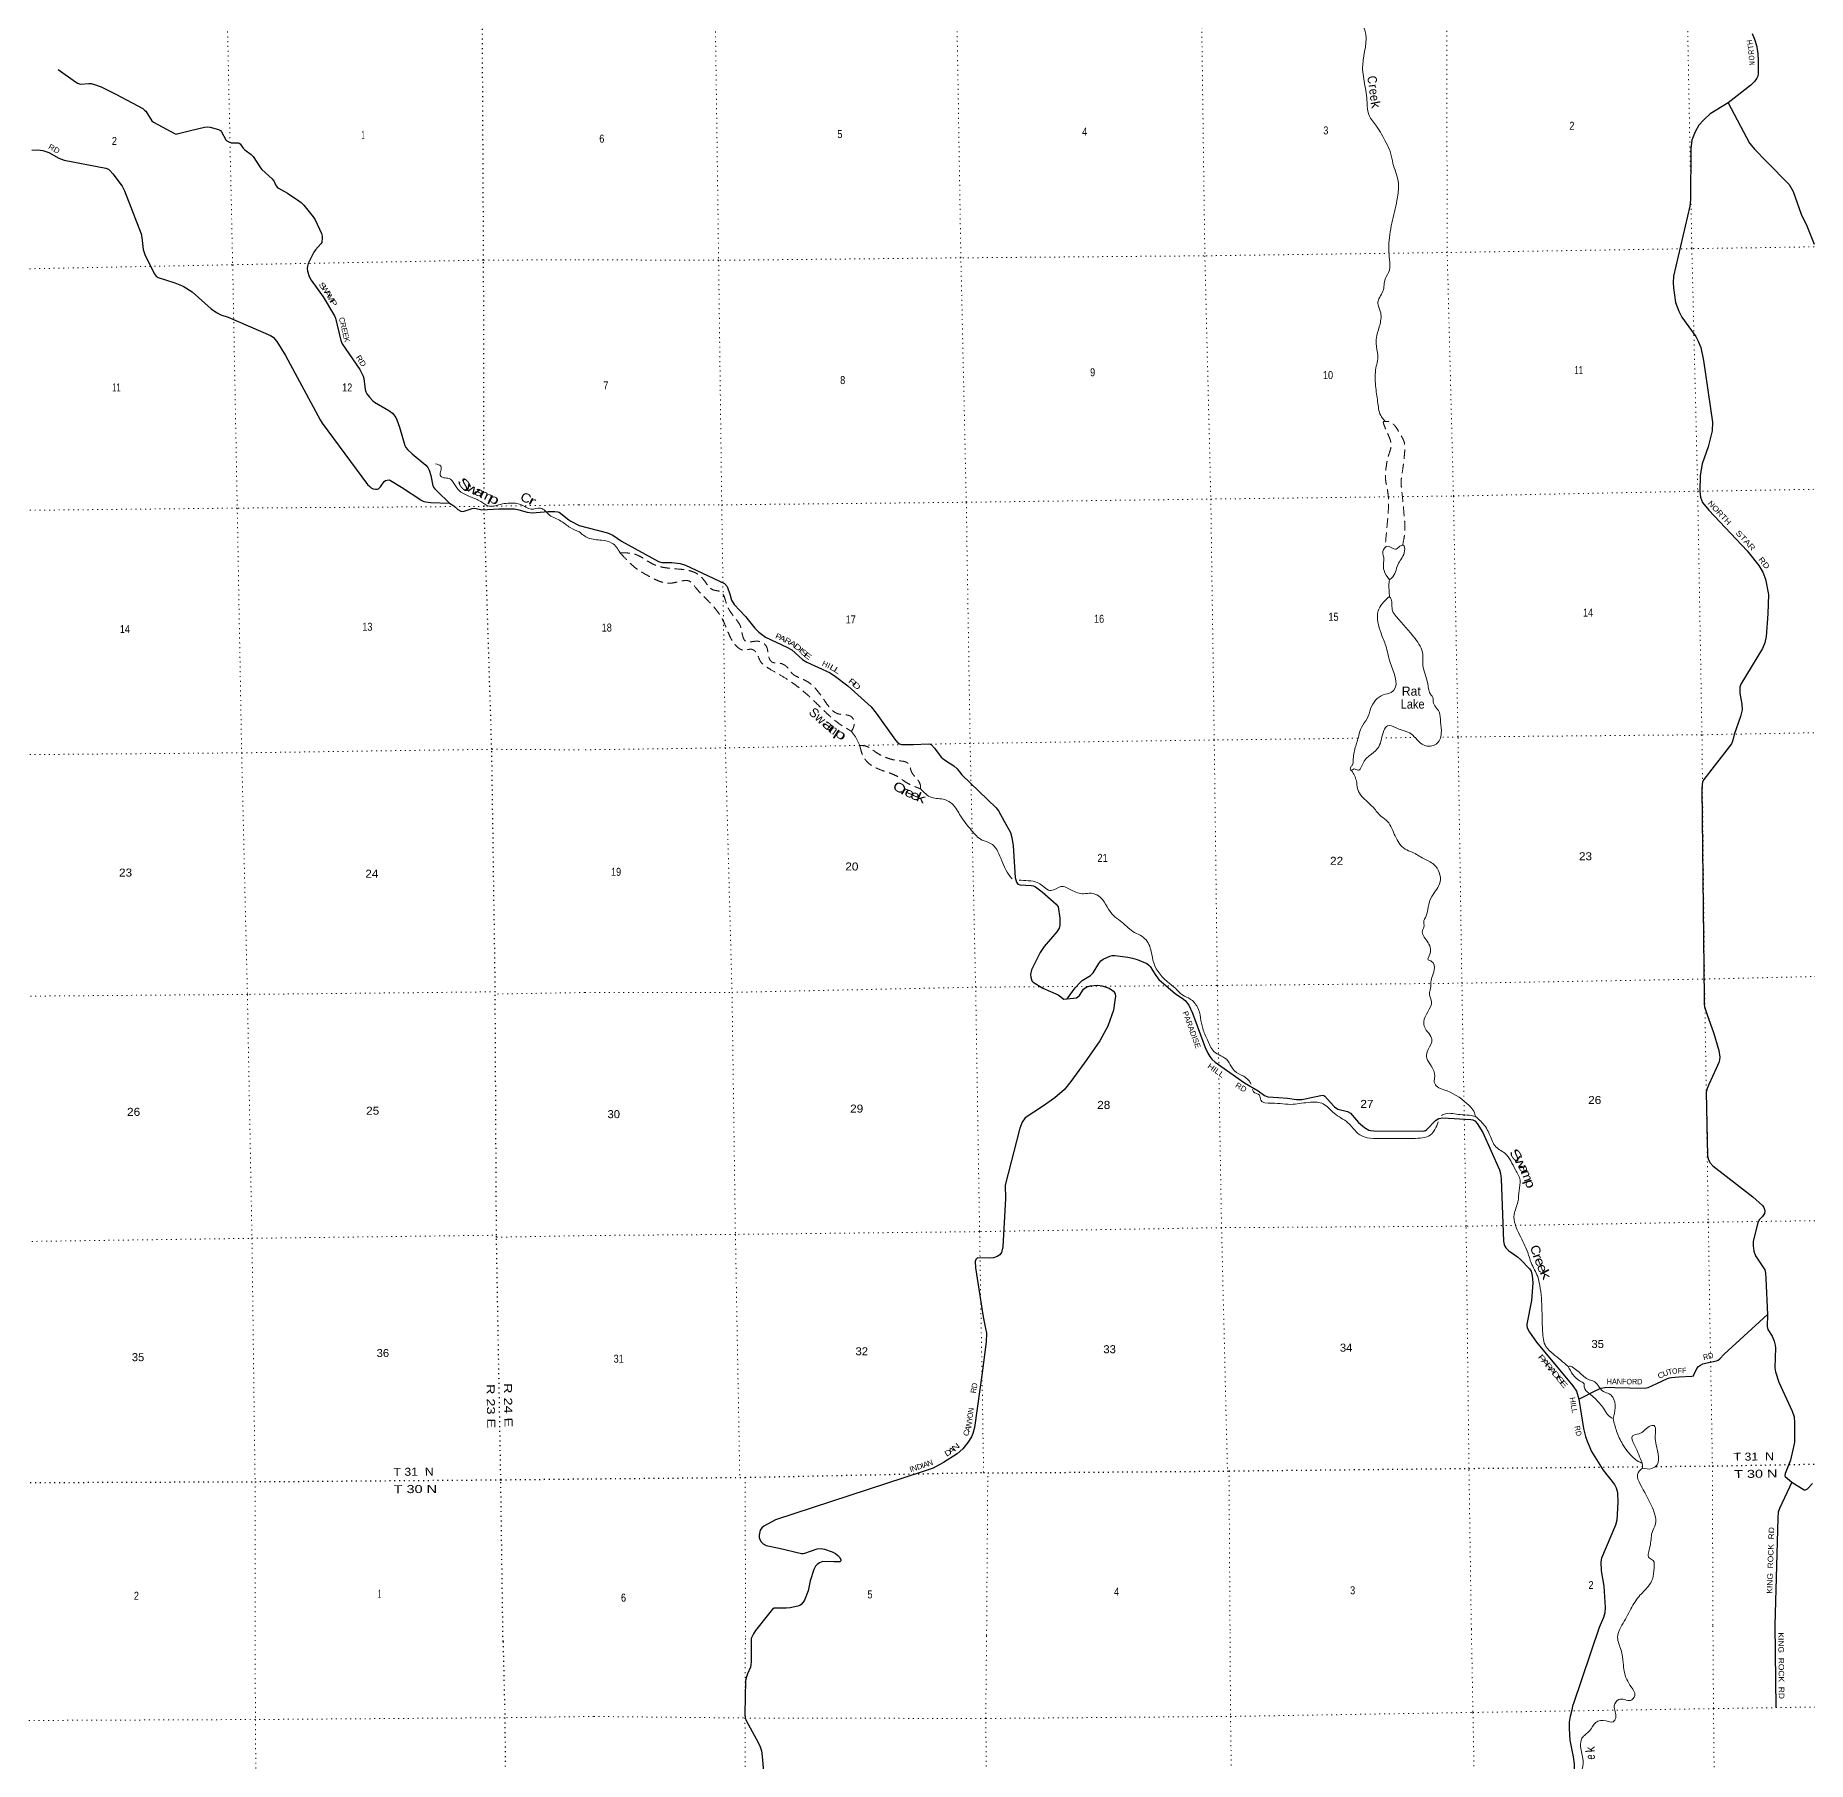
# Model space of a CAD drawing. Header units: feet. Extents: x 244583 to 493183, y 184934 to 372822.
# Drawn here: x 264669 to 303432, y 228578 to 266349 of the extents above; entities that cross this region are included whole.
import ezdxf
from ezdxf.enums import TextEntityAlignment as Align

# ---------------------------------------------------------------- set-up
doc = ezdxf.new("R2010")
doc.units = ezdxf.units.FT
doc.header["$LTSCALE"] = 70
doc.linetypes.add('DOTTED', pattern=[1.5, 0.3, -1.2])
doc.linetypes.add('MEDIUM_DASHED', pattern=[4.5, 3, -1.5])
for name, color, linetype, lineweight in [('29', 7, 'Continuous', 25), ('30', 7, 'Continuous', 25), ('39', 7, 'Continuous', 13), ('6', 7, 'DOTTED', 25), ('7', 7, 'DOTTED', 13)]:
    doc.layers.add(name, color=color, linetype=linetype, lineweight=lineweight)
doc.layers.add('41', color=7, linetype='Continuous')

msp = doc.modelspace()

# ---------------------------------------------------------------- linework, layer by layer
at = {"layer": '29'}
for p, q in [((298875.99, 231512.43), (298307.8, 229826.89)), ((302719.94, 231564.15), (302736.61, 229760.05)), ((280327.91, 231272.24), (280324.41, 230764.98))]:
    msp.add_line(p, q, dxfattribs=at)
for points in [[(302219.99, 266391.67), (302270.46, 266266.5), (302316.66, 266126.7), (302341.88, 265962.67), (302351.3, 265792.61), (302354.49, 265514.74), (302341.88, 265455.86), (302321.88, 265415.14), (302274.63, 265338.1), (302194.74, 265257.27), (301699.14, 264871.94)], [(265164.52, 265602.19), (265545.77, 265330.74), (265592.32, 265306.21), (265655.05, 265284.47), (265834.68, 265299.67), (265886.22, 265297.09), (265957.68, 265276.06), (266109.76, 265223.1), (266425.73, 265060.48), (267014.76, 264748.23), (267057.76, 264717.1), (267082.01, 264691.45), (267216.63, 264481.67), (267252.23, 264450.67), (267723.12, 264196.91), (267743.99, 264192.01), (267771.31, 264194.11), (268061.96, 264270.36), (268366.48, 264341.3), (268441.71, 264347.63), (268492.14, 264340.27), (268672.88, 264291.9), (268704.4, 264279.28), (268717.01, 264270.87), (268742.23, 264241.43), (268830.5, 264068.01), (268857.81, 264042.7), (268897.74, 264017.47), (268950.28, 264000.64), (268988.43, 263995.77), (269101.59, 263996.44), (269126.81, 263992.23), (269146.05, 263977.92), (269204.57, 263887.08), (269249.82, 263842.43), (269387.4, 263739.88), (269430.38, 263697.98), (269591.25, 263454.93), (269623.85, 263414.69), (269845.15, 263210.39), (269891.78, 263153.16), (269921.2, 263079.56), (269938.96, 263050.56), (269956.93, 263026.99), (269988.45, 263003.86), (270182.16, 262898.97), (270431.88, 262732.58), (270482.23, 262691.79), (270539.06, 262635.84), (270744.52, 262381.3), (270789.15, 262310.94), (270926.39, 262011.2), (270938.36, 261956.59), (270940.46, 261895.61), (270936.26, 261838.83), (270929.95, 261815.7), (270911.51, 261789.34), (270793.35, 261653.77), (270759.1, 261605.77), (270635.74, 261356.21), (270617.47, 261301.47), (270612.62, 261248.96), (270621.02, 261187.98), (270656.75, 261076.52), (270698, 260994.37), (270962.65, 260625.48), (271211.38, 260216.06), (271232.57, 260163.85), (271350.26, 259673.87), (271360.77, 259638.12), (271378.48, 259603.95), (271763.42, 259037.34), (271816.8, 258936.79), (271835.72, 258892.63), (271851.39, 258839.15), (271883.05, 258601.86), (271898.76, 258553.01), (271919.78, 258508.84), (271974.42, 258431.04), (272048.06, 258352.41), (272087.9, 258323.79), (272402.66, 258144.01), (272476.69, 258084.05), (272510.31, 258050.41), (272550.97, 257989.01), (272575.46, 257938.95), (272634.99, 257776.66), (272751.99, 257374.32), (272772.87, 257329.35), (272806.63, 257290.2), (272912.99, 257194.39), (273207.22, 256948.84), (273252.16, 256891.69), (273279.48, 256839.12), (273315.56, 256720.72), (273359.29, 256491.66), (273374.05, 256462.7), (273397.17, 256433.26), (273452.84, 256378.18), (273726.99, 256112.19)], [(301699.14, 264871.94), (301304.54, 264635.86), (301160.81, 264503.24), (301055.74, 264385.48), (300975.88, 264238.27), (300904.28, 264059.08), (300880.39, 263877.21), (300875.01, 262753.6), (300854.4, 262613.09), (300498.87, 261078), (300492.52, 260938.78), (300496.72, 260823.12), (300546.68, 260504.66), (300614.41, 260316.31), (300682, 260187.1), (300990.32, 259760.35), (301043.13, 259660.2), (301097.77, 259521.41), (301154.6, 259233.81), (301354.16, 257885.33), (301348.12, 257698.25), (301261.8, 257349.8), (301123.36, 256974.04), (301082.26, 256719.25), (301076.76, 256375.43), (301090.39, 256247.85), (301134.28, 256131.9), (301273.73, 255963.55), (302108.86, 255072.35), (302362.91, 254747.76), (302455.38, 254604.77), (302514.62, 254448.15), (302575.41, 254118.93), (302560.74, 253693.4), (302528.83, 253196.97), (302497.41, 253057.01), (302449.44, 252937.34), (301971.12, 252153.36), (301951.01, 252085.46), (301953.52, 251953.47), (301992.9, 251718.52), (302001.45, 251589.17), (301967.82, 251446.17), (301829.97, 251052.05), (301799.7, 250924.64), (301766.02, 250847.16), (301164.5, 250068.62), (301135.61, 250016.18), (301122.53, 249880.32), (301169.95, 245273.74), (301169.95, 245152.42), (301178.94, 245089.52), (301231.04, 244939.19), (301383.97, 244509.14), (301488.67, 244140.59), (301513.89, 243989.18), (301509.69, 243932.4), (301495.15, 243874.67), (301434.26, 243744.41), (301275.27, 243396.43), (301235.07, 243305.7), (301217.11, 243227.07), (301244.89, 241831.58), (301256.03, 241767.7), (301295.32, 241688.58), (301362.96, 241616.8), (302235.76, 240933.97), (302446.97, 240742.26), (302472.93, 240701.19), (302493.21, 240658.15), (302497.41, 240620.29), (302489, 240569.82), (302447.24, 240503.15), (302375.52, 240435.24), (302341.98, 240369.93), (302245.22, 239964.18), (302241.54, 239866), (302253.63, 239745.48), (302294.91, 239641.43), (302494.66, 239337.32), (302510.02, 239268.11), (302519.34, 239146.39), (302557.81, 238359.24)], [(301699.14, 264871.94), (302165.36, 263992.23), (302277.53, 263854.39), (302533.23, 263593.79), (303032.37, 263084.42), (303115.27, 262932.35), (303295.08, 262439.05), (303415.5, 262181.63), (303576.08, 261783.99)], [(264589.56, 263837.64), (264716.23, 263848.72), (264829.14, 263829.23), (264962.97, 263783.82), (265178, 263665.2), (265299.12, 263621.5), (266206.85, 263445.36), (266266.6, 263421.27), (266296.02, 263396.03), (266363.06, 263320.7), (266569.23, 263046.95), (266619.64, 262951.69), (266981.13, 262010.21), (266997.11, 261927.59), (267027.37, 261665.33), (267061.87, 261553.77), (267262.74, 261139.59), (267308.98, 261080.71), (267351.52, 261052.26), (267717.69, 260938.73), (267897.41, 260859.91), (268100.51, 260738.8), (268515.27, 260367.82), (268628.18, 260283.09), (268721.22, 260237.44), (268883.21, 260182.04), (269812.4, 259784.58), (269868.66, 259743.25), (269948.48, 259649.55), (270142.06, 259348.13), (270898.42, 257938.94), (270942.21, 257866.78), (271933.4, 256525.23), (271980.72, 256476.36), (272012.24, 256452.17), (272056.38, 256430.1), (272105.66, 256418.94), (272146.74, 256422.73), (272171.96, 256430.1), (272188.32, 256442.32), (272218.2, 256474.26), (272300.58, 256587.01), (272327.48, 256608.85), (272361.1, 256620.41), (272409.44, 256621.46), (272435.72, 256613.17), (272678.9, 256465.6), (273122.85, 256171.87), (273161.8, 256153.57), (273208.03, 256140.95), (273306.88, 256126.2), (273726.99, 256112.19)], [(273726.99, 256112.19), (273824.25, 256055.18), (273905.74, 255974.81), (273972.35, 255936.45), (274006.61, 255932.75), (274048.64, 255936.96), (274224.41, 256000.58), (274279.81, 256004.25), (274434.59, 255971.41), (274806.08, 255986.91), (275149.86, 255987.43), (275242.37, 255969.11), (275422.39, 255917.34), (275532.34, 255903.31), (275884.76, 255930.14), (276032.51, 255932.75), (276095.56, 255924.34), (276127.19, 255913.53), (276339.34, 255747.7), (276382.74, 255721.82), (276563.32, 255628.41)], [(276563.32, 255628.41), (277184.65, 255465.67), (277299.83, 255414.39), (277489.78, 255284.71), (278298.98, 254836.32), (278371.62, 254815.06), (278587.95, 254812.21), (278770.91, 254794.03), (278891.49, 254754.15), (279744.41, 254359.08), (279800.67, 254291.43), (279862.81, 254101.61), (279897.34, 253988.61), (279956.31, 253896.02), (280199.93, 253633.15), (280403.03, 253381.51), (280489.98, 253292.54), (280641.8, 253181.01), (281107.84, 252966.58), (281212.6, 252904.91), (281449.46, 252696.31), (281544.96, 252634.32), (282053.54, 252398.79), (282172.91, 252322.68), (282438, 252116.69), (282948.59, 251657.94), (283062.28, 251517.67), (283484.88, 250929.7), (283530.97, 250868), (283571.39, 250845.53), (283614.05, 250834.3), (283872.29, 250836.55), (284202.39, 250845.53), (284240.57, 250838.79), (284269.76, 250825.31), (284332.98, 250750.16), (284482.93, 250556.63), (284554.3, 250494.87), (284759.82, 250368.23), (284827.58, 250304.28), (284935.95, 250172.45), (285685.01, 249448.38), (285737.49, 249381.3), (285857.52, 249154.1), (285996.04, 248905.83), (286027.64, 248798.99), (286056.23, 248618.22), (286101.6, 247921.9), (286130.54, 247818.62), (286159.96, 247780.76), (286208.65, 247760.93), (286453.04, 247749.98), (286500.41, 247742.91), (286546.65, 247717.68), (286691, 247611.94), (286996.38, 247337.04), (287038.45, 247280.73), (287076.03, 247029.62), (287076.24, 246878.61), (287063.63, 246815.52), (287011.23, 246734.02), (286735.78, 246411.76), (286647.74, 246278.94), (286454.83, 245900.01), (286437.36, 245801.91), (286445.77, 245738.82), (286466.79, 245658.91), (286490.57, 245634.76), (286708.3, 245500.31), (287039.25, 245352.14), (287167.64, 245258.13), (287238.19, 245265.67)], [(287238.19, 245265.67), (287414.71, 245507.21), (287521.75, 245625.25), (287566.04, 245667.6), (287750.33, 245776.29), (287807.56, 245839.75), (287926.57, 246039.99), (287975.69, 246096.3), (288026.12, 246134.16), (288172.74, 246202.4), (288223.67, 246214.07), (288278.31, 246218.27), (288562.61, 246180.42), (288665, 246159.39), (288767.16, 246128.32), (288982.22, 246044.21), (289022.26, 246007.98), (289051.68, 245978.54), (289173.37, 245780.22), (289245.02, 245688.33), (289604.5, 245378.24), (289753.6, 245284.57), (289818.38, 245229.61), (289900.71, 245128.96), (289981.38, 244956.97), (290257.58, 244205.08), (290312.61, 244081.7), (290354.64, 244006), (290400.88, 243947.11), (290475.75, 243881.21), (291119.48, 243429.31), (291412.37, 243258.17), (291556.73, 243152.22), (291628.06, 243125.7), (291862.38, 243112.52), (292054.38, 243094.42), (292254.58, 243066.41), (292367.93, 243068.1), (292818.6, 243156.95), (292851.29, 243152.22), (292876.51, 243135.39), (292998.3, 242997.51), (293082.46, 242904.07), (293159.66, 242851.8), (293372.26, 242801.89), (293431.32, 242765.28), (293609.56, 242559.04), (293738.08, 242454.95), (293834.82, 242397.27), (293872.65, 242384.65), (293944.99, 242376.7), (295028.99, 242373.45), (295074.73, 242386.75), (295095.75, 242403.57), (295292.44, 242604.74), (295368.95, 242647.51), (295453.2, 242660.54), (296069.32, 242625.22), (296108.7, 242618.07), (296154.93, 242597.04), (296207.67, 242541.49), (296327.28, 242346.53), (296693.16, 241528.02), (296718.15, 241444.64), (296732.05, 241331.35), (296782.08, 239964.04), (296793.81, 239894.79), (296810.62, 239852.73), (296835.84, 239819.08), (296897.81, 239756.91), (297085.27, 239621.82), (297155.28, 239562.52), (297348.62, 239356.44), (297384.08, 239305.71), (297411.67, 239213.44), (297419.69, 239050.52), (297394.36, 238669.1), (297290.06, 238150.99), (297289.77, 238117.81), (297302.38, 238071.55), (297350.85, 237976.95), (297503.14, 237752.45), (298300.69, 236802.01), (298378.97, 236680.73), (298431.66, 236508.54)], [(287238.19, 245265.67), (287437.7, 245290.88), (287471.33, 245311.91), (287504.95, 245341.35), (287596.75, 245478.82), (287652.06, 245522.21), (287740.32, 245553.75), (287904.48, 245563.93), (288005.12, 245551.65), (288156.43, 245501.18), (288247.3, 245434.15), (288286.72, 245377.11), (288290.93, 245328.74), (288282.52, 245232), (288252.66, 245021.13), (288127.01, 244670.52), (287950.54, 244347.68), (287665.17, 243938.59), (287314.08, 243461.6), (287177.1, 243286.8), (286965.52, 243099.54), (286699.53, 242908.5), (286321.19, 242664.71), (286252.42, 242571.8), (286205.05, 242436.54), (285884.15, 241188.35), (285889.9, 240900.29), (285828.91, 239845.02), (285798.49, 239716.02), (285763.06, 239664.24), (285706.56, 239628.81), (285623.83, 239601.33), (285529.39, 239592.82), (285276.99, 239599.56), (285242.08, 239567.63), (285226.86, 239522.56), (285229.39, 239378.89), (285398.7, 238308.34), (285452.42, 238057.57), (285470.64, 237949.57), (285462.34, 237759.53), (285378.24, 237084.65), (285210.06, 235884.5), (285175.45, 235756.33), (285143.41, 235683.85), (285060.97, 235556.41), (284953.65, 235419.76), (284831.78, 235312.5), (284529.15, 235119.03), (284307.21, 234998.35), (284090.16, 234925.24), (280860.08, 233865.35), (280603.46, 233731.1), (280557.22, 233693.25), (280521.86, 233640.54), (280498.38, 233533.43), (280498.38, 233482.96), (280516.43, 233436.88), (280544.61, 233386.22), (280590.85, 233344.16), (280653.33, 233308.79), (280936.74, 233246.27), (281424.68, 233133.67), (281465.09, 233129.66), (281498.72, 233135.97), (281621.87, 233182.18), (281771.92, 233230.6), (281853.28, 233237.46), (281931.64, 233228.5), (282099.76, 233169.62), (282169.53, 233133.32), (282221.65, 233089.71), (282267.62, 233040.68), (282288.9, 232992.97), (282288.9, 232971.95), (282264.76, 232949.93), (282135.58, 232949.21), (281895.26, 232958.23), (281822.36, 232929.89), (281771.92, 232892.03), (281734.09, 232854.18), (281693.66, 232782.66), (281612.15, 232531.05), (281568.53, 232314.49), (281494.52, 232109.75), (281465.09, 232063.48), (281417.01, 232013.02), (281389.44, 231991.98), (281343.2, 231975.16), (281175.08, 231941.51), (281086.97, 231935.5), (280828.56, 231938.09), (280792.6, 231912.07), (280732.9, 231843.37), (280421.95, 231446.26), (280372.55, 231376.61), (280327.91, 231272.24)], [(298431.66, 236508.54), (298818.71, 236704.15), (298916.38, 236748.81), (298998.34, 236763.53), (299109.72, 236767.74), (299213.56, 236764.91), (299873.81, 236750.67), (299946.14, 236761.43), (300134.95, 236848.9), (300370.66, 236959.11), (300414.78, 236974.88), (300456.18, 236982.66), (300617.44, 237000.18), (300899.94, 237008.18), (300933.87, 237022.19), (300946.48, 237039.02), (301006.69, 237181.74), (301043.15, 237219.87), (301089.39, 237253.52), (301141.92, 237279.8), (301198.95, 237298.66), (301438.57, 237344.04), (301480.27, 237363.92), (301513.9, 237388.1), (301610.24, 237492.77), (302557.81, 238359.24)], [(302557.81, 238359.24), (302547.85, 238094.68), (302560, 238034.83), (302656.81, 237885.74), (302699.16, 237779.24), (302724.38, 237686.72), (302728.74, 237631.32), (302715.97, 237190.42), (302733.57, 237103.43), (302807.13, 236879.27), (303095.92, 236246.55), (303136.29, 236120.04), (303149.74, 235987.72), (303144.69, 235564.87), (303128.23, 235467.33), (303057.33, 235175.63), (302942.94, 234879.31), (302934.54, 234833.05), (302940.9, 234814.45), (303085.85, 234690.05), (303360.53, 234521.04), (303384.27, 234521.81), (303430.5, 234542.84), (303542.36, 234663.95)], [(298431.66, 236508.54), (298534.87, 235865.84), (298575.93, 235688.92), (298613.75, 235587.98), (298708.9, 235365.71), (298962.47, 234957.95), (299208.84, 234638.71), (299248.43, 234568.06), (299273.65, 234466.77), (299284.6, 234245.32), (299256.83, 233863.58), (299234.47, 233752.54), (298924.79, 233026.62), (298907.81, 232947.58), (298920.46, 232750.35), (298977.32, 232412.99), (299007.58, 231948.11), (299000.45, 231834.26), (298970.06, 231727.65), (298875.99, 231512.43)], [(303085.85, 234690.05), (302816.73, 234116.56), (302791.64, 234036.03), (302779.11, 233904.16), (302719.94, 231564.15)], [(280324.41, 230764.98), (280317.71, 230696.03), (280308.08, 230643.61), (280243.92, 230498.11), (280219.34, 230434.99), (280201.15, 230352.62), (280188.32, 229620.86), (280194.74, 229537.41), (280213.98, 229475.37), (280479.16, 228996.09), (280519.8, 228899.8), (280547.59, 228816.36), (280558.3, 228760.73), (280573.26, 228610.95), (280624.58, 228020.42)], [(298221.48, 229300.99), (298226.83, 229443.27), (298248.21, 229571.65), (298282.43, 229712.87), (298307.8, 229826.89)], [(298206.5, 226461.7), (298285.64, 226724.87), (298371.18, 227024.42), (298394.71, 227167.77), (298401.12, 227289.74), (298388.29, 227559.33), (298341.24, 227807.53), (298324.13, 227965.86), (298324.13, 228111.35), (298336.96, 228436.58), (298331.62, 228523.24), (298311.3, 228680.5), (298242.87, 229044.23), (298221.48, 229300.99)]]:
    msp.add_lwpolyline(points, dxfattribs=at)
at = {"layer": '39'}
msp.add_lwpolyline([(282519.3, 251118.09), (282603.43, 251004.6), (282624.59, 250968.47), (282699.26, 250814.3)], dxfattribs=at)
for points in [[(278065.67, 277206.9), (278319.2, 277067.17), (278589.65, 277082.08), (278828.74, 276893.14), (279152.15, 276625.04), (279406.05, 276563.27), (279813.3, 276502.82), (280484.52, 276376.52), (280988.12, 276222.72), (281229.63, 276108.5), (281801.53, 275899.84), (282431.47, 275602.05), (282950.84, 275379.5), (283336.15, 275365.6), (283796.92, 275127.17), (284134.27, 274824.67), (284611.4, 274626.55), (285180.12, 274575.45), (285505.65, 274701.19), (285804.42, 274728.09), (286082.28, 274619.76), (286466.82, 274464.49), (287030.02, 274512.38), (287180.89, 274426.86), (287296.88, 274234.45), (287437.98, 274207.54), (287523.11, 274279.86), (287622.64, 274028.95), (287611.5, 273833.08), (287805.22, 273462.57), (287977.11, 273160.83), (288151.92, 273024.7), (288316.51, 272864.38), (288476.65, 272627.33), (288608.55, 272392.43), (288659.3, 272075.09), (288907.87, 271775.02), (289078.61, 271632.85), (289260.55, 271322.99), (289445.44, 271184.79), (289488.92, 271016.95), (289618.65, 270753.78), (289776.85, 270530.88), (289887.57, 270483.92), (289961.64, 270374.51), (290072.57, 270365.92), (290190.89, 270232.07), (290492.53, 270042.84), (290865.4, 269968.41), (291104.76, 269829.96), (291292.7, 269509.97), (291314.59, 269079.66), (291210.35, 268831.71), (291187.33, 268678.31), (291176.19, 268484.47), (291225.68, 268306.5), (291346.06, 268180.72), (291739.8, 267859.78), (291870.52, 267778.39), (292146.28, 267655.93), (292646.94, 267330.46), (292777.61, 267240.99), (293000.8, 267098.57), (293585.92, 266720.2), (293749.99, 266464.95), (293701.52, 265707.76), (293708.47, 265499.7), (293741.68, 265297.57), (293797.94, 264879.22), (293840.81, 264598.27), (294000.96, 264363.24), (294212.88, 264000.73), (294312.58, 263780.11), (294363.79, 263549.62), (294478.68, 263153.22), (294469.04, 262862.42), (294369.52, 262368.04), (294278.02, 261863.52), (294287.88, 261447.4), (294284.6, 261213.12), (294194.78, 261019.64), (294142.89, 260751.25), (294032.52, 260489.19), (294086.05, 260313.23), (294080.5, 260032.5), (294012.58, 259786.41), (293993.45, 259606.74), (294032.41, 259348.03), (293984.3, 259031.15), (293988.21, 258635.25), (294034.82, 258297.74)], [(294034.82, 258297.74), (294113.93, 258002.49), (294172.05, 257929.51), (294192.83, 257904.39)], [(273417.4, 256973.13), (273533.3, 256922.59), (273534.93, 256823.64), (273524.46, 256724.49), (273600.03, 256671.24), (273717.38, 256655.07), (273830.34, 256537.83), (273952.07, 256378.32), (274180.2, 256254.97), (274412.1, 256147.84), (274593.31, 256050.03), (274706.11, 256050.03), (274882.08, 256099.68), (275050.59, 256112.31), (275287.21, 256086.06), (275513.74, 255982.32), (275716.78, 256004.89), (275914.8, 255854.42), (276161.23, 255723.3), (276365.44, 255581.36), (276565.02, 255487.48)], [(276555.63, 255491.9), (276765.42, 255351.8), (277053.68, 255301.99), (277279.34, 255240.36), (277457.78, 255029.48)], [(294284.37, 254438.84), (294168.43, 254639.33), (294157.21, 254805.01), (294165.71, 254883.74), (294144.43, 255053.5), (294256.06, 255174.17), (294419.12, 255104.74), (294492.02, 255154.9), (294587.07, 255194.86), (294618.67, 255067.47), (294486.08, 254801.47), (294359.39, 254505.15), (294284.13, 254436.05)], [(294288.44, 254071.23), (294279.04, 254198.52), (294273.6, 254311.65), (294284.37, 254438.84)], [(294288.44, 254071.23), (294126.16, 253910.4), (294042.59, 253755.26), (294102.51, 253268.22), (294205.94, 252991.04), (294302.84, 252627.03), (294380.29, 252022.77), (294327.57, 251974.53), (294151.73, 251918.79), (293875.68, 251615.08), (293801.88, 251399.31), (293671.71, 251208.03), (293616.26, 251026.51), (293540.19, 250764.29), (293494.28, 250483.75), (293479.65, 250388.89), (293441.06, 250342.62), (293440.65, 250265.87), (293511.44, 250297.86), (293591.99, 250269.21), (293716, 250440.32), (293892.51, 250621.28), (294050.78, 250784.15), (294165.68, 251139.1), (294244.94, 251243.76), (294434.34, 251194.41), (294762.53, 251065.65), (295045.68, 250815.92), (295308.12, 250840.96), (295420.36, 251074.74), (295405.6, 251331.32), (295372.45, 251545.56), (295244.54, 251772.37), (295238.98, 251863.28), (295196.89, 251915.99), (295125.6, 252164.75), (295018.82, 252569.2), (295016.06, 252805.52), (294848.43, 253149.65), (294435.38, 253632.26), (294353.34, 253757.87), (294324.44, 254012.49), (294288.44, 254071.23)], [(293458.79, 250263.76), (293562.49, 250037.07), (293587.81, 249867.3), (293936.65, 249451.64), (294107.12, 249260.99), (294243.74, 249151.29), (294339.74, 248993.31), (294411.51, 248833.42), (294627.87, 248545.61), (294782.87, 248478.25), (295030.3, 248339.76), (295259.61, 248207.42), (295396.8, 247831.11), (295215.5, 247510.8), (295133.5, 247272.85), (295090.12, 247085.21), (295036.89, 246942.06), (295044.54, 246865.27), (295007.67, 246762.43), (295109.31, 246527.67), (295170.34, 246246.64), (295135.36, 246121.58), (295209.83, 246086.9), (295267.35, 245902.83), (295211.95, 245731.41), (295189.1, 245610.33), (295180.26, 245466.97), (295159.74, 245404.45), (295207.11, 245208.31), (295125.2, 244986.52), (295037.25, 244764.75), (295090.73, 244580.7), (295194.92, 244444.9), (295212.43, 244323.63), (295110.36, 244105.97), (295105.59, 243968.65), (295199.54, 243804.61), (295276.98, 243574), (295268.2, 243442.76), (295334.23, 243339.45), (295477.16, 243278.2), (295988.01, 242972.87), (296156.25, 242741.85), (296166.54, 242695.37)], [(284029.87, 249864.93), (284272.98, 249673.95), (284563.27, 249626.16), (284720.15, 249532.52), (284906.38, 249269.1), (285144.78, 248952.91), (285375.68, 248741.79), (285562.94, 248670.24), (285783.13, 248344.04), (285984.79, 247949.26), (286031.5, 247890.74)], [(286187.9, 247867.17), (286231.69, 247862.73), (286635.91, 247786.35), (286889.05, 247636.06), (287101.39, 247723.95), (287330.99, 247646.14), (287596.89, 247566.14), (287762.42, 247579.52), (287919.49, 247522.24), (288215.98, 247127.02), (288507.24, 246883.31), (288633.74, 246769.62), (288939.43, 246584.41), (289077.13, 246301), (289130.26, 246052.33), (289476.9, 245602.34), (289581.37, 245519.05), (289764.07, 245350.57), (289928.05, 245263.32), (290085.25, 245088.08), (290202.02, 244616.28), (290305.32, 244369.14), (290445.46, 244117.39), (290749.97, 243913.07), (290857.76, 243733.33), (291226.05, 243463.73), (291260.58, 243397.35)], [(291289.87, 243286.58), (291315.88, 243234.56), (291443.1, 243159.46), (291470.78, 243054.3), (291706.49, 242986.57), (292178.49, 242960.15), (292557.74, 243006.53), (292836.21, 242970.58), (293077.34, 242764.13), (293378.86, 242554.7), (293557.39, 242359.98), (293730.3, 242246.08), (294010.59, 242214.49), (294805.57, 242214.86), (295180.68, 242287.59), (295354.66, 242575.15)], [(295427.04, 242717.3), (295513.04, 242752.66), (295831.93, 242734.69), (296038.53, 242721.21), (296166.54, 242695.37)], [(296165.25, 242695.63), (296384.82, 242472.16), (296524.5, 242182.69), (296592.41, 242055.13), (296807.41, 241888.52), (297043.55, 241527.92), (297143.22, 241301.24), (297121.83, 241077.15), (297096.26, 240824.8), (297014.06, 240548.47), (297134.74, 240103.56), (297310.22, 239719), (297387.69, 239492.43), (297529.31, 239188.81), (297586.44, 238932.04), (297615.18, 238649.14), (297623.8, 238378.45), (297635.85, 237992.62), (297709.36, 237659.4), (297865.23, 237500.76), (298196.66, 237224.54)], [(299177.17, 236082.89), (299222.83, 236319), (299169.62, 236553.53), (299091.3, 236622.57), (298968.5, 236673.63), (298850.17, 236807.48), (298763.88, 236894.73), (298657.14, 236931.57), (298436.08, 237096.19), (298315.53, 237191.68), (298249.16, 237230.36), (298196.66, 237224.54)], [(298196.66, 237224.54), (298461.27, 236904.2), (298543.66, 236841.21), (298545.35, 236780.61), (298661.58, 236632.63), (298882.37, 236417.51), (298968.56, 236312.09), (299056.59, 236172.32), (299177.2, 236083.06)], [(299177.17, 236082.89), (299256.39, 235807.84), (299386.02, 235524.48), (299628.53, 235222.41), (299724.97, 235147.24), (299815.81, 235108.84)], [(299821.03, 234999.35), (300024.76, 234988.31), (300140.23, 235074.63), (300163.66, 235302.76), (300099.17, 235690.85), (300107.88, 235809.97), (300076.24, 235929.28), (299969.19, 235907.56), (299746.38, 235749.03), (299604.9, 235705.25), (299644.16, 235501.07), (299702.04, 235383.66), (299775.71, 235201.54), (299823.4, 235065.99), (299821.03, 234999.35)], [(299821.03, 234999.35), (299711.3, 234856.45), (299772.72, 234648.14), (300020.37, 234174.37), (300102.98, 233780.13), (300031.33, 233588.59), (299985.25, 233275.74), (299967.84, 233039.51), (300056.26, 232974.47), (300073.57, 232816.84), (300037.92, 232566.56), (299950.37, 232419.52), (299741.28, 232186.19), (299543.89, 231876.06), (299448.08, 231694.72), (299347.04, 231518.47)], [(299347.04, 231518.47), (299278.37, 231293.21), (299352.01, 231015.98), (299397.37, 230740.26), (299476.62, 230376.33), (299576.46, 230210.61), (299652.51, 230022.25), (299557.63, 229915.55), (299436.28, 229933.51), (299305.18, 229933.14), (299202.72, 229800.05), (299225.31, 229667.23), (299235.84, 229532.18), (299178.87, 229448.37), (299027.24, 229467.81), (298799.9, 229435.39), (298662.1, 229249.17), (298497.61, 229088.71), (298466.57, 228910.51), (298520.63, 228600.62), (298472.65, 228355.49), (298425.69, 228275.91), (298472.64, 228063.56), (298434.02, 227836.06), (298528.46, 227617.69), (298665.73, 227424), (298567.04, 227162.17), (298455.47, 226956.13), (298430.8, 226903.55), (298447.93, 226723.98), (298430.75, 226560.15), (298334.85, 226398.93), (298366.46, 226213.79), (298330.47, 226085.96), (298293.16, 225919.75), (298239.53, 225763.33), (298291.82, 225661.34), (298428.28, 225478.12), (298426.64, 225346.88), (298330.78, 225183.63), (298326.47, 224977.65), (298386.96, 224867.74), (298474.96, 224687.67), (298667.88, 224372.16), (298778.22, 224206.72), (298858.01, 224118.94)]]:
    msp.add_spline(points, degree=3, dxfattribs=at)
at = {"layer": '39', "linetype": 'MEDIUM_DASHED'}
for points in [[(294192.83, 257904.39), (294156.91, 257899.9), (294161.4, 257845.98), (294273.68, 257576.38), (294323.08, 257396.66), (294264.69, 257154.02), (294215.29, 256911.39), (294201.82, 256632.81), (294251.22, 256349.74), (294264.69, 256035.21), (294237.75, 255653.29), (294188.34, 255127.58)], [(294579.07, 255203.97), (294623.99, 255509.51), (294610.51, 255819.54), (294561.11, 256340.75), (294543.14, 256601.36), (294574.58, 256839.5), (294615, 257180.98), (294601.53, 257473.04), (294511.71, 257639.29), (294296.13, 257890.91), (294192.83, 257904.39)], [(277457.78, 255029.48), (277766.13, 254720.97), (278107.47, 254505.29), (278538.63, 254361.51), (278826.07, 254415.43), (278951.83, 254415.43), (279113.51, 254262.65), (279454.85, 253903.19), (279715.34, 253534.74), (280002.78, 252986.55), (280155.48, 252896.68), (280344.12, 252914.66), (280415.98, 252869.72), (280532.75, 252645.06), (280676.47, 252519.24), (280892.05, 252393.43), (281332.19, 252105.86), (281889.11, 251602.61), (282167.57, 251350.98), (282519.3, 251118.09)], [(277462.7, 255024.56), (277775.12, 254999.56), (278188.31, 254774.89), (278691.33, 254676.04), (278960.81, 254640.09), (279185.37, 254541.24), (279356.04, 254343.53), (279490.78, 254217.72), (279661.45, 254172.79), (279742.29, 254046.97), (279805.17, 253858.26), (279966.85, 253606.63), (280083.62, 253435.88), (280146.5, 253184.26), (280191.41, 253103.38), (280451.91, 253094.39), (280577.66, 253058.44), (280658.51, 252977.56), (280703.42, 252770.87), (280784.26, 252636.07), (280963.91, 252609.11), (281116.61, 252519.24), (281224.4, 252384.44), (281439.99, 252267.62), (281601.67, 252177.75), (281987.92, 251710.45), (282230.45, 251503.75), (282526.87, 251431.86), (282580.77, 251306.05), (282519.3, 251118.09)], [(282699.26, 250814.3), (282867.69, 250785.66), (283013.66, 250691.29), (283202.3, 250578.96), (283399.92, 250507.07), (283593.04, 250473.37), (283721.04, 250444.16), (283774.94, 250396.98), (283822.1, 250262.18), (283873.75, 250167.82), (283979.29, 250046.5), (284028.7, 249922.93), (284031.03, 249864.02)], [(282699.26, 250814.3), (282746.43, 250644.11), (282856.47, 250459.89), (283015.91, 250340.81), (283310.09, 250223.99), (283539.15, 250125.13), (283725.54, 249997.07), (283837.82, 249940.9), (284036.79, 249859.5)]]:
    msp.add_spline(points, degree=3, dxfattribs=at)
at = {"layer": '6'}
for points in [[(274481.71, 256434.29), (274472.28, 261430.97), (274444.77, 266713.21), (274372.04, 272087.06), (274302.41, 277157.28)], [(274897.22, 231204.82), (274848.09, 234744.12), (274754.45, 240050.88), (274753.72, 240095.3), (274725.96, 245334.65), (274728.63, 245417.51), (274650.92, 250728.44), (274482.45, 256044.01), (274482.28, 256131.85)], [(276821.61, 234765.65), (280075.71, 234795.17), (280196.27, 234797.29), (285409.97, 234904.25), (285500.72, 234893.73), (290742.96, 234934.18), (290777.29, 234938.06), (296025.66, 234992.62), (299819.17, 235031.24)], [(300120.13, 235034.3), (301350.71, 235046.83), (306669.93, 235141.46), (307573.75, 235188.78)], [(246058.13, 234760.99), (248020.82, 234682.88), (248186.37, 234681.67), (253374.32, 234685.63), (253517.6, 234688.08), (258755.9, 234698.96), (258842.68, 234700.45), (264135.97, 234681.97), (269473.02, 234702.62), (274848.09, 234744.12), (276821.61, 234765.65)], [(274897.22, 231204.82), (274937.21, 229538.32), (274970.87, 224393.11), (274972.29, 224274.13), (274955.92, 218907.58), (274922.95, 213627.31), (274932.52, 213575.14), (274977.63, 208413.69), (274977.73, 207718.51)]]:
    msp.add_lwpolyline(points, dxfattribs=at)
at = {"layer": '7'}
for p, q in [((294862.08, 250986.82), (294127.71, 250977.69)), ((276687.88, 245406.69), (274727.19, 245372.91)), ((274754.45, 240050.88), (276755.7, 240089.12)), ((290777.29, 234938.06), (290799.79, 231405.95)), ((280196.27, 234797.29), (280198.15, 231270.61)), ((285474.56, 231337.34), (285500.72, 234893.73))]:
    msp.add_line(p, q, dxfattribs=at)
for points in [[(279330.91, 277219.65), (279428.4, 272105.56), (279540.74, 266748.63), (279612.92, 261428.24), (279680.9, 256077.58), (279761.16, 250759.18), (279905.83, 245410.18), (279980.16, 240114.02), (280075.71, 234795.17)], [(285409.97, 234904.25), (285321.38, 240174.21), (285235.23, 245522.94), (285114.7, 250857.69), (285030.17, 256133.7), (284911.74, 261482.57), (284823.72, 266859.58), (284749.39, 272155.74), (284670.96, 277287.12)], [(290038.77, 277356.24), (290064.49, 272234.23), (290175.2, 266950.03), (290248.84, 261526.63), (290379.52, 256203.95), (290453.98, 250932.03), (290521.86, 245561.17), (290552.78, 243788.57)], [(296078.26, 231475.21), (296025.66, 234992.62), (295963.46, 240292.76), (295871.08, 245609.2), (295787.17, 250998.32), (295686.48, 256270.36), (295549.78, 261599.12), (295538.27, 266945.48), (295452.06, 272284.11), (295349.99, 277425.89)], [(300799.13, 267070.68), (300901.22, 261683.5), (301029.96, 256374.98), (301122.27, 251046.42), (301178.17, 245699.85), (301260.45, 240381.44), (301350.71, 235046.83), (301362.3, 231545.81)], [(268867.36, 266643.04), (268983.11, 261330.96), (269083.1, 256006.14), (269179.55, 250650.95), (269305.14, 245364.94), (269405.33, 240028), (269473.02, 234702.62), (269474.1, 231138.82)], [(307207.7, 261798.66), (306200.17, 261762.07), (300901.22, 261683.5), (295549.78, 261599.12), (290228.66, 261526.72), (284911.74, 261482.57), (279612.92, 261428.24), (276491.37, 261440.14)], [(245769.16, 261018.8), (247716.22, 260968.98), (253051.81, 261078.48), (258344.01, 261177.61), (263701.95, 261226.43), (268983.11, 261330.96), (274472.28, 261430.97), (276491.37, 261440.14)], [(276557.75, 256078.05), (279680.9, 256077.58), (285030.17, 256133.7), (290379.52, 256203.95), (295686.48, 256270.36), (301029.96, 256374.98), (306298.69, 256461.76), (307280.68, 256493.1)], [(276557.75, 256078.05), (274482.45, 256044.01), (269083.1, 256006.14), (263791.04, 255949.9), (258479.21, 255869.08), (253172.06, 255871.16), (247819.08, 255714.9), (245827.47, 255720.52)], [(293593.25, 250971.05), (290453.98, 250932.03), (285114.7, 250857.69), (279761.16, 250759.18), (276624.14, 250716.43)], [(307354.08, 251157.48), (306401.12, 251139.21), (301122.27, 251046.42), (295787.17, 250998.32), (295414.48, 250993.69)], [(245885.95, 250406.06), (247958.57, 250320.06), (253247.08, 250469.15), (258574.86, 250562.36), (263915.55, 250607.31), (269179.55, 250650.95), (274650.92, 250728.44), (276624.14, 250716.43)], [(276687.88, 245406.69), (279905.83, 245410.18), (285237.25, 245522.93), (290521.86, 245561.17), (295871.08, 245609.2), (301178.17, 245699.85), (306432.98, 245825.07), (307427.17, 245845)], [(274728.57, 245421.36), (269305.14, 245364.94), (263968.45, 245322.08), (258633.72, 245283.29), (253322.31, 245176.22), (248014.58, 245091.43), (245944.01, 245129.84)], [(290557.37, 243525.48), (290614.32, 240260.89), (290742.96, 234934.18)], [(306533.13, 240452.04), (301260.45, 240381.44), (295963.46, 240292.76), (290614.32, 240260.89), (285321.38, 240174.21), (279980.16, 240114.02), (276755.7, 240089.12)], [(246002.7, 239797.05), (248096.1, 239784.47), (253399.83, 239867.17), (258736.12, 239934.26), (264063.12, 239952.72), (269405.33, 240028), (274753.72, 240095.3)], [(296078.26, 231475.21), (296113.25, 229652.74), (296216.04, 224345.6), (296304.57, 221351.11)], [(301362.3, 231545.81), (301374.23, 229736.8), (301426.65, 224755.96)], [(269474.1, 231138.82), (269481.24, 229498.24), (269517, 224280.46), (269555.11, 218911.46), (269627.57, 213539.4), (269685.38, 208255.69), (269685.43, 208247.66)], [(280198.15, 231270.61), (280188.76, 229531.21), (280213.34, 225749.91)], [(283005.02, 224194.94), (285196.63, 219820.24), (285601.24, 218979.81), (285520.93, 224271.21), (285455.5, 229520.5), (285474.56, 231337.34)], [(290799.79, 231405.95), (290809.97, 229565.89), (290887.57, 224312.79), (290972.87, 218968.99), (291019.08, 217092.37)], [(276882.69, 229565.22), (280188.76, 229531.21), (285455.5, 229520.5), (290809.97, 229565.89), (296113.25, 229652.74), (301374.23, 229736.8), (306725.94, 229822.51), (307646.77, 229880.78)], [(276882.69, 229565.22), (274937.21, 229538.32), (269481.24, 229498.24), (264129.57, 229475.28), (258802.87, 229424.8), (253453.04, 229407.95), (248125.18, 229397.79), (246117.16, 229396.56)]]:
    msp.add_lwpolyline(points, dxfattribs=at)

# ---------------------------------------------------------------- texts
at = {"layer": '30'}
for s, rotation, width, p in [('H', 100.287, 0.75, (302224.98, 266209.95)), ('R', 96.741, 0.75, (302257.3, 265988.99)), ('O', 93.171, 0.7, (302267.63, 265860.43)), ('N', 90.658, 0.65, (302277.35, 265736.31)), ('RD', 331.117, 1.1, (265049.5, 263816.03)), ('S', 305.657, 1.5, (270902.73, 260836.01)), ('W', 305.657, 1.15, (270965.41, 260749.54)), ('A', 305.657, 1.55, (271023.16, 260663.26)), ('M', 301.279, 1.2, (271076.97, 260572.12)), ('P', 301.279, 1.4, (271140.53, 260467.49)), ('C', 283.506, 0.9, (271317.89, 260108.33)), ('R', 283.506, 0.9, (271344.61, 259997.1)), ('K', 283.506, 0.9, (271421.33, 259677.68)), ('RD', 304.191, 1.15, (271742.59, 259193.07)), ('NORTH', 313.14, 1.15, (301463.41, 255863.5)), ('STAR', 313.14, 1.25, (302033.7, 255257.16)), ('RD', 308.05, 1.2, (302435.34, 254768.79)), ('P', 335.292, 1.2, (280898.41, 253139.99)), ('A', 335.292, 1.25, (280987.23, 253097.69)), ('R', 332.292, 1.2, (281099.95, 253046.16)), ('A', 327.516, 1.45, (281202.53, 252986.93)), ('D', 321.63, 1.45, (281306.87, 252914.1)), ('I', 318.63, 1.3, (281377.36, 252855.36)), ('S', 318.63, 1.7, (281441.86, 252795.7)), ('E', 322.012, 1.55, (281526.24, 252723.98)), ('H', 335.151, 1.05, (281917.38, 252539.19)), ('L', 331.151, 1.5, (282082.84, 252459.11)), ('L', 327.479, 1.6, (282173.81, 252404.21)), ('R', 320.151, 1.5, (282504.64, 252149.8)), ('D', 318.061, 1.55, (282591.22, 252073.77)), ('PARADISE', 290.17, 1.05, (289905.64, 244572.18)), ('HILL', 324.931, 1.2, (290459.06, 243652.21)), ('RD', 329.702, 1.1, (291010.61, 243279.75)), ('P', 310.001, 1.65, (297582.49, 237362.3)), ('A', 310.001, 1.7, (297657.24, 237273.23)), ('R', 310.001, 1.5, (297731.97, 237184.16)), ('RD', 13.724, 0.95, (301273.21, 237388.18)), ('D', 82.023, 0.8, (285269.67, 236797.44)), ('A', 310.001, 1.7, (297806.72, 237095.09)), ('D', 310.001, 1.5, (297881.46, 237006.02)), ('I', 310.001, 1.25, (297931, 236946.98)), ('S', 310.001, 1.65, (297980.84, 236887.59)), ('E', 310.001, 1.65, (298054.37, 236799.97)), ('HANFORD', 359.764, 0.95, (299430.67, 236832.97)), ('C', 25.059, 1.15, (300247.01, 236977.54)), ('U', 22.059, 1.05, (300348.05, 237021.41)), ('T', 13.396, 1.1, (300438.91, 237050.82)), ('O', 6.201, 0.75, (300534.04, 237063.45)), ('F', 1.622, 0.75, (300641.36, 237070.46)), ('F', 1.622, 0.75, (300735.32, 237073.54)), ('R', 82.023, 0.8, (285249.6, 236688.37)), ('Y', 80.023, 0.9, (285166.98, 236053.77)), ('O', 82.023, 0.75, (285176.26, 236147.45)), ('N', 82.023, 0.8, (285192.41, 236256.27)), ('C', 66.203, 1.1, (285084.1, 235742.62)), ('A', 69.889, 1.15, (285121.54, 235843.58)), ('N', 74.889, 0.9, (285150.87, 235945.94)), ('RD', 283.066, 0.95, (298354.97, 235800.56)), ('D', 32.591, 1.3, (284663.43, 235286.47)), ('A', 32.591, 1.45, (284742.06, 235338.39)), ('N', 39.156, 1.5, (284835.93, 235415)), ('I', 18.166, 0.9, (283834.89, 234915.36)), ('I', 18.166, 0.9, (284093.13, 235001.59)), ('A', 18.615, 1.1, (284157.82, 235022.53)), ('KING  ROCK  RD', 88.303, 1.15, (302681.65, 232978.22))]:
    msp.add_text(s, height=120, rotation=rotation, dxfattribs=dict(at, width=width)).set_placement(p, align=Align.CENTER)
for s, rotation, p in [('T', 98.741, (302247.59, 266102.69)), ('E', 283.506, (271371.21, 259886.34)), ('E', 283.506, (271396.6, 259780.63)), ('I', 333.151, (281997.82, 252503.53)), ('HILL', 279.123, (298255.15, 236368.65)), ('N', 18.166, (283911.22, 234941.89)), ('D', 18.166, (284024.32, 234977.56)), ('N', 18.615, (284256.98, 235057.43))]:
    msp.add_text(s, height=120, rotation=rotation, dxfattribs=at).set_placement(p, align=Align.CENTER)
at = {"layer": '30', "width": 1.15}
msp.add_text('KING  ROCK  RD', height=120, rotation=270.529, dxfattribs=at).set_placement((302791.42, 231404))
at = {"layer": '41'}
for s, rotation, width, p in [('C', 279.401, 0.9, (293812.4, 265362.53)), ('e', 277.693, 0.9, (293848.31, 265105.79)), ('e', 277.625, 0.9, (293865.87, 264967.96)), ('k', 281.065, 1.1, (293887.62, 264816.42)), ('S', 308.484, 1.8, (273979.64, 256459.63)), ('w', 328.001, 1.55, (274185.09, 256341.23)), ('a', 332.189, 1.5, (274335.79, 256271.97)), ('m', 332.22, 1.25, (274493.81, 256194.84)), ('p', 332.225, 1.5, (274655.14, 256117.4)), ('C', 337.469, 1.15, (275359.16, 256138.7)), ('r', 332.122, 1.6, (275496.33, 256075)), ('a', 317.63, 2, (281959.13, 251169.87)), ('p', 326.092, 1.7, (282223.65, 250978.03)), ('C', 328.716, 1.35, (283511.53, 249807.82)), ('r', 331.793, 1.6, (283639.47, 249733.91)), ('e', 335.75, 1.3, (283749.28, 249686.25)), ('e', 336.75, 1.3, (283877.09, 249628.56)), ('k', 337.75, 1.45, (284006.19, 249574.11)), ('S', 303.578, 1.65, (296975.63, 241791.15)), ('w', 300.42, 1.5, (297075.34, 241631.78)), ('a', 292.544, 1.35, (297141.84, 241515.94)), ('m', 289.161, 1.1, (297205.22, 241366.2)), ('p', 289.216, 1.3, (297270.07, 241192.95)), ('C', 288.957, 1.1, (297391.5, 239740.93)), ('r', 288.796, 1.3, (297435.86, 239602.43)), ('e', 291.778, 1.25, (297485.36, 239477.64)), ('e', 292.207, 1.25, (297540.81, 239337.12)), ('k', 296.653, 1.55, (297612, 239194.35)), ('k', 94.073, 0.95, (298776.02, 228849.44)), ('e', 88.073, 0.75, (298778.71, 228674.86))]:
    msp.add_text(s, height=200, rotation=rotation, dxfattribs=dict(at, width=width)).set_placement(p, align=Align.CENTER)
for s, rotation, p in [('r', 277.693, (293837.14, 265224.96)), ('S', 317.898, (281635.61, 251454.3)), ('w', 316.829, (281772.09, 251328.47)), ('m', 322.076, (282042.93, 251103.77))]:
    msp.add_text(s, height=200, rotation=rotation, dxfattribs=at).set_placement(p, align=Align.CENTER)
msp.add_text('Rat', height=200, dxfattribs=at).set_placement((294555.49, 251901.1))
at = {"layer": '41', "width": 0.9}
msp.add_text('Lake', height=200, dxfattribs=at).set_placement((294533.04, 251617.99))
at = {"layer": '6'}
for s, rotation, width, p in [('R 23 E', 271.011, 1.35, (274536.1, 236837.86)), ('R 24 E', 271.011, 1.35, (274914.92, 236857.69)), ('T 31  N', 1.019, 1.15, (301816.25, 235157.78)), ('T 31  N', 0.442, 1.15, (272499.03, 234829.22)), ('T 30 N', 1.019, 1.35, (301827.07, 234779.46)), ('T 30 N', 0.442, 1.35, (272506.26, 234449.99))]:
    msp.add_text(s, height=175, rotation=rotation, dxfattribs=dict(at, width=width)).set_placement(p)
at = {"layer": '7'}
for s, width, p in [('2', 0.85, (298222.15, 264284.58)), ('2', 0.85, (266340.48, 263952.56)), ('1', 0.4, (271803.23, 264088.77)), ('6', 0.85, (277002.63, 264003.15)), ('5', 0.85, (282210.03, 264102.55)), ('4', 0.85, (287563.31, 264154.6)), ('3', 0.85, (292839.79, 264182.78)), ('9', 0.85, (287738.51, 258890.88)), ('10', 0.85, (292832, 258829.7)), ('11', 0.65, (298335.52, 258937.82)), ('11', 0.65, (266348.36, 258558.51)), ('12', 0.85, (271377.63, 258557.67)), ('7', 0.85, (277090.49, 258602.08)), ('8', 0.85, (282272.17, 258719.92)), ('17', 0.85, (282391.13, 253481.8)), ('16', 0.85, (287824.31, 253497.01)), ('15', 0.85, (292952.38, 253540.09)), ('14', 0.85, (298520.27, 253633.66)), ('14', 0.85, (266515.48, 253273.19)), ('13', 0.85, (271818.87, 253322.14)), ('18', 0.85, (277055.01, 253304.44)), ('23', 1.1, (298431.5, 248300.2)), ('23', 1.1, (266497.17, 247942.47)), ('24', 1.1, (271884.59, 247917.42)), ('19', 0.85, (277259.55, 247960.28)), ('20', 1.1, (282384.19, 248076.32)), ('21', 0.85, (287901.1, 248264.7)), ('22', 1.1, (292987.61, 248200.26)), ('27', 1.1, (293650.49, 242881.73)), ('26', 1.1, (298633.2, 242966.73)), ('26', 1.1, (266673.34, 242707.28)), ('25', 1.1, (271902.2, 242732.57)), ('30', 1.05, (277181.87, 242657.69)), ('29', 1.1, (282489.63, 242779.03)), ('28', 1.1, (287893.88, 242859.59)), ('32', 1.05, (282607.23, 237468.62)), ('33', 1.05, (288028.93, 237513.82)), ('34', 1.05, (293202.21, 237546.95)), ('35', 1.05, (298705.04, 237628.35)), ('35', 1.05, (266777.05, 237339.61)), ('36', 1.05, (272131.61, 237429.93)), ('31', 0.85, (277315.87, 237305.81)), ('2', 0.85, (266822.53, 232119.34)), ('1', 0.4, (272163.18, 232161.04)), ('6', 0.85, (277477.31, 232078.06)), ('5', 0.85, (282868.37, 232148.97)), ('4', 0.85, (288262.15, 232207.47)), ('3', 0.85, (293426.15, 232237.77)), ('2', 0.85, (298638.81, 232353.88))]:
    msp.add_text(s, height=175, dxfattribs=dict(at, width=width)).set_placement(p)

doc.saveas('drawing.dxf')
